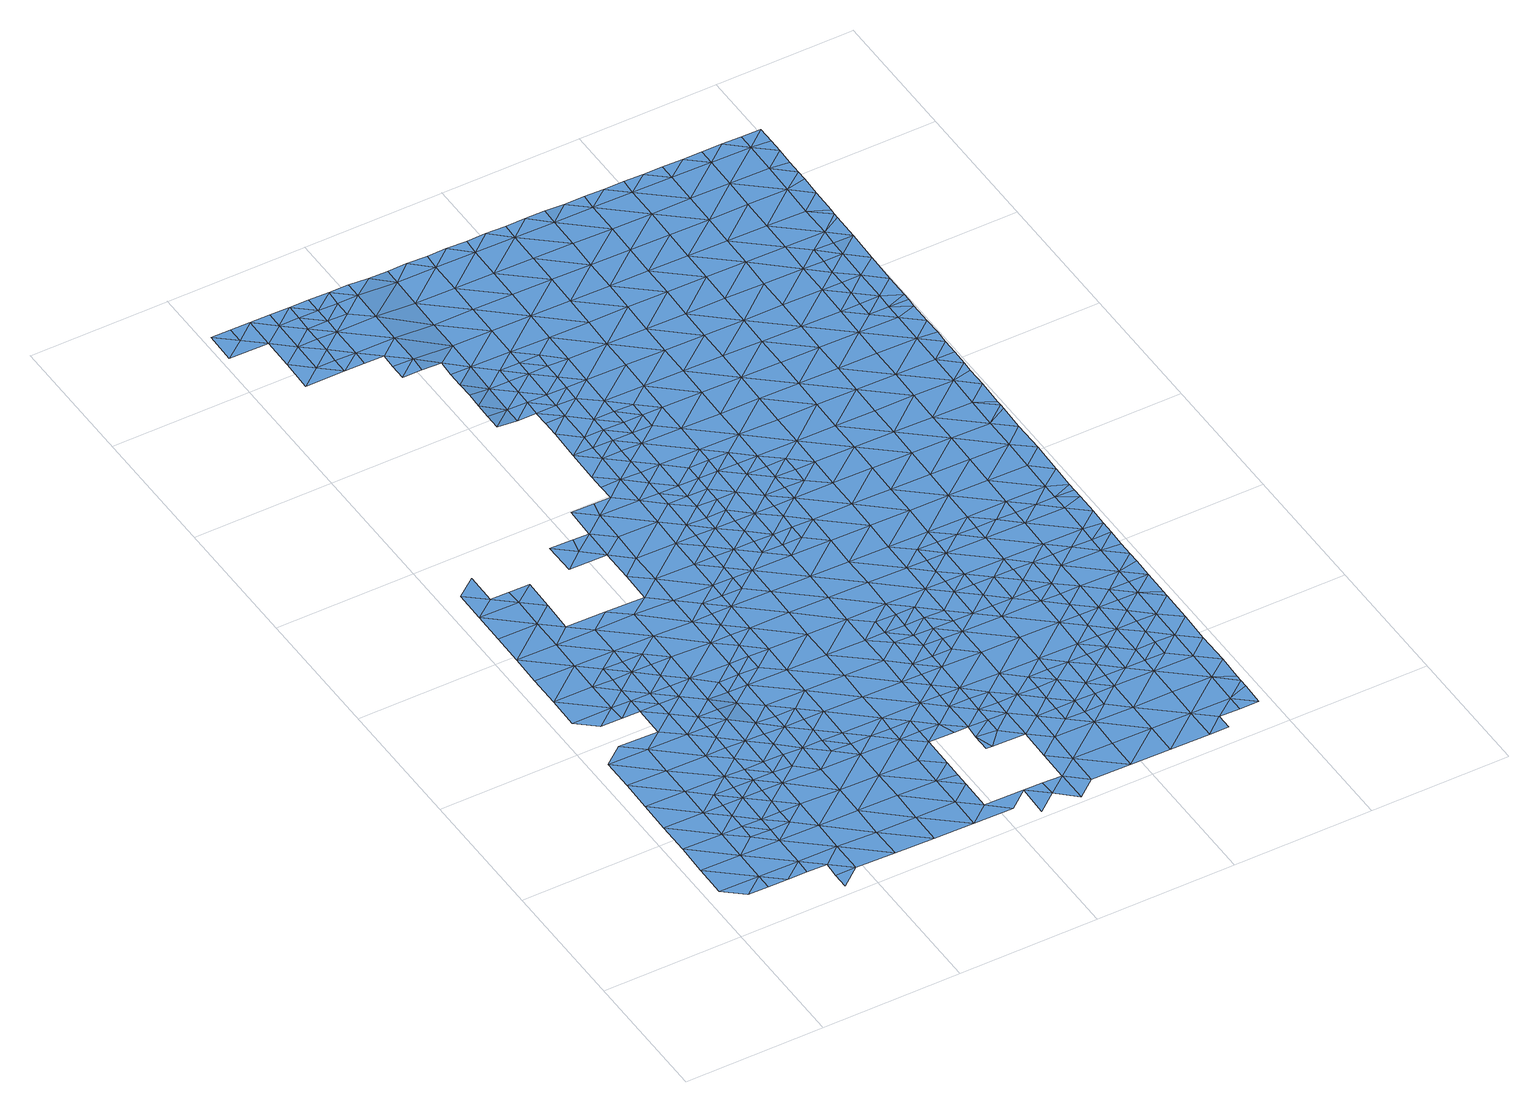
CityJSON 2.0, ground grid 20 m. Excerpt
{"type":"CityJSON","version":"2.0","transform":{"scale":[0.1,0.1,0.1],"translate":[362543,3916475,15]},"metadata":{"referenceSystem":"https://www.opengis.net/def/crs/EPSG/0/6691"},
"CityObjects":{
"waterbody1":{"type":"WaterBody","attributes":{"name":"9","class":"1140","function":"1","WaterBodyRiverFloodingRiskAttribute.description":"5","WaterBodyRiverFloodingRiskAttribute.rankOrg":"1","WaterBodyRiverFloodingRiskAttribute.adminType":"2","WaterBodyRiverFloodingRiskAttribute.scale":"L1"},"geometry":[{"type":"MultiSurface","lod":"1","boundaries":[[[0,1,2]],[[1,3,2]],[[4,2,3]],[[2,5,0]],[[6,0,5]],[[4,7,2]],[[8,6,9]],[[6,5,9]],[[9,10,8]],[[11,8,10]],[[12,13,11]],[[2,14,5]],[[2,7,14]],[[9,5,15]],[[12,11,10]],[[12,16,13]],[[17,18,9]],[[7,19,14]],[[20,13,16]],[[9,15,17]],[[10,9,18]],[[15,5,21]],[[5,14,21]],[[22,23,10]],[[19,24,14]],[[10,18,22]],[[12,10,23]],[[25,15,21]],[[26,20,27]],[[20,16,27]],[[12,28,16]],[[29,14,24]],[[30,25,21]],[[31,32,33]],[[24,31,33]],[[21,14,29]],[[34,26,27]],[[12,23,28]],[[35,36,37]],[[36,38,37]],[[39,28,23]],[[29,24,33]],[[35,40,41]],[[27,16,42]],[[43,21,29]],[[38,44,37]],[[42,16,28]],[[30,21,43]],[[45,35,37]],[[46,29,33]],[[39,47,28]],[[48,41,40]],[[44,49,37]],[[50,27,42]],[[51,52,53]],[[35,45,40]],[[34,27,50]],[[51,30,43]],[[53,30,51]],[[54,42,28]],[[40,55,48]],[[56,45,37]],[[57,54,28]],[[58,43,29]],[[49,56,37]],[[49,44,59]],[[52,60,61]],[[28,47,57]],[[62,59,34]],[[63,64,65]],[[46,58,29]],[[61,60,47]],[[60,52,51]],[[54,66,42]],[[67,50,42]],[[65,48,63]],[[68,40,45]],[[66,67,42]],[[34,50,62]],[[69,68,45]],[[69,45,56]],[[43,70,51]],[[71,47,60]],[[48,55,63]],[[72,64,73]],[[74,59,62]],[[75,62,50]],[[76,70,43]],[[77,75,50]],[[77,50,67]],[[76,43,58]],[[78,55,40]],[[51,70,60]],[[79,74,62]],[[73,64,80]],[[78,40,68]],[[72,73,81]],[[64,63,80]],[[71,60,82]],[[46,83,58]],[[55,84,63]],[[79,62,75]],[[85,73,80]],[[86,76,58]],[[84,87,63]],[[78,68,88]],[[63,87,80]],[[55,89,84]],[[82,60,90]],[[83,86,58]],[[89,55,78]],[[60,70,90]],[[91,85,80]],[[79,75,92]],[[92,75,93]],[[87,91,80]],[[88,94,78]],[[86,95,76]],[[96,97,98]],[[99,100,101]],[[100,82,90]],[[99,82,100]],[[96,79,92]],[[98,79,96]],[[93,102,92]],[[103,89,78]],[[104,90,70]],[[105,84,89]],[[100,106,101]],[[70,76,107]],[[108,94,109]],[[110,106,111]],[[112,100,90]],[[110,101,106]],[[103,78,94]],[[102,113,92]],[[108,97,96]],[[109,97,108]],[[113,114,92]],[[92,114,96]],[[76,95,107]],[[104,112,90]],[[115,111,106]],[[116,105,89]],[[112,117,100]],[[103,116,89]],[[103,94,108]],[[86,83,118]],[[117,119,100]],[[104,70,107]],[[114,120,96]],[[106,100,119]],[[96,121,108]],[[119,122,106]],[[95,86,123]],[[122,124,106]],[[115,106,124]],[[95,125,107]],[[86,118,123]],[[108,121,103]],[[126,112,104]],[[127,120,114]],[[116,128,105]],[[129,104,107]],[[96,120,121]],[[95,123,125]],[[103,130,116]],[[131,123,118]],[[104,132,126]],[[127,133,120]],[[107,125,134]],[[135,125,123]],[[103,121,130]],[[136,137,138]],[[129,107,134]],[[104,129,132]],[[133,139,120]],[[120,139,121]],[[127,140,133]],[[141,137,136]],[[131,118,142]],[[116,143,128]],[[123,131,135]],[[135,144,125]],[[116,130,143]],[[144,145,125]],[[125,145,134]],[[146,138,137]],[[147,148,121]],[[121,148,130]],[[121,139,147]],[[149,150,128]],[[151,132,129]],[[152,146,137]],[[153,134,145]],[[154,155,130]],[[128,143,149]],[[129,134,153]],[[130,148,154]],[[143,130,155]],[[131,142,156]],[[149,157,150]],[[137,141,152]],[[158,159,129]],[[141,150,157]],[[129,153,158]],[[151,129,159]],[[152,141,160]],[[141,157,160]],[[149,143,161]],[[143,155,161]],[[162,157,149]],[[156,163,164]],[[152,165,166]],[[161,155,167]],[[152,160,165]],[[168,156,164]],[[169,149,161]],[[170,160,157]],[[166,165,171]],[[162,149,169]],[[172,168,164]],[[167,173,161]],[[174,175,176]],[[177,169,161]],[[178,171,165]],[[173,167,179]],[[173,177,161]],[[164,180,172]],[[170,157,162]],[[165,160,170]],[[175,174,181]],[[182,162,169]],[[183,175,184]],[[185,181,174]],[[186,182,169]],[[186,169,177]],[[184,175,181]],[[172,180,187]],[[178,165,188]],[[165,170,188]],[[189,170,162]],[[190,191,172]],[[192,189,162]],[[192,162,182]],[[193,194,195]],[[196,184,181]],[[178,197,198]],[[199,194,200]],[[199,195,194]],[[172,187,190]],[[198,197,201]],[[196,181,185]],[[190,202,191]],[[178,188,197]],[[194,203,200]],[[191,202,185]],[[204,170,189]],[[205,206,201]],[[188,170,204]],[[207,200,203]],[[208,190,187]],[[209,207,203]],[[193,210,194]],[[205,201,197]],[[211,196,185]],[[212,213,188]],[[212,188,204]],[[214,209,203]],[[211,185,202]],[[197,188,213]],[[215,206,205]],[[216,205,197]],[[204,189,217]],[[210,218,194]],[[217,189,219]],[[211,220,196]],[[221,216,197]],[[222,203,194]],[[208,223,190]],[[221,197,213]],[[224,220,210]],[[224,196,220]],[[203,225,214]],[[226,204,217]],[[211,202,227]],[[220,218,210]],[[228,229,205]],[[202,190,230]],[[228,205,216]],[[222,225,203]],[[219,231,217]],[[215,205,229]],[[232,231,219]],[[233,234,211]],[[211,234,220]],[[230,190,223]],[[217,235,226]],[[222,194,218]],[[211,227,233]],[[231,235,217]],[[227,202,230]],[[236,237,220]],[[220,234,236]],[[218,220,237]],[[222,238,225]],[[239,227,230]],[[238,240,241]],[[241,225,238]],[[242,243,208]],[[223,208,243]],[[218,244,222]],[[245,240,238]],[[230,223,243]],[[246,244,218]],[[239,230,247]],[[218,237,246]],[[222,244,238]],[[238,248,245]],[[246,237,249]],[[250,230,243]],[[247,230,250]],[[251,248,238]],[[249,252,246]],[[253,243,242]],[[254,255,256]],[[255,247,250]],[[238,244,251]],[[254,247,255]],[[257,253,242]],[[253,250,243]],[[258,256,255]],[[259,246,252]],[[260,248,251]],[[261,255,250]],[[262,259,252]],[[244,246,263]],[[263,246,259]],[[251,244,263]],[[258,255,264]],[[265,250,253]],[[260,251,266]],[[267,268,257]],[[257,268,253]],[[261,250,265]],[[262,269,259]],[[251,270,266]],[[270,251,263]],[[264,255,261]],[[269,271,259]],[[272,263,259]],[[271,272,259]],[[268,273,253]],[[253,274,265]],[[275,264,261]],[[276,266,270]],[[277,270,263]],[[273,274,253]],[[278,277,263]],[[274,261,265]],[[278,263,272]],[[279,273,268]],[[280,275,261]],[[281,276,270]],[[282,281,270]],[[282,270,277]],[[283,280,261]],[[274,283,261]],[[279,284,273]],[[285,273,284]],[[274,273,286]],[[283,287,280]],[[286,273,285]],[[286,288,274]],[[289,283,274]],[[290,280,287]],[[288,289,274]],[[291,290,287]],[[292,293,294]],[[292,291,293]],[[289,295,283]],[[283,295,287]],[[291,287,293]],[[293,296,294]],[[297,296,298]],[[299,293,287]],[[297,294,296]],[[295,299,287]],[[300,298,296]],[[301,296,293]],[[301,293,299]],[[296,301,302]],[[300,296,303]],[[296,302,303]]]}]},
"waterbody2":{"type":"WaterBody","attributes":{"name":"9","class":"1140","function":"1","WaterBodyRiverFloodingRiskAttribute.description":"5","WaterBodyRiverFloodingRiskAttribute.rankOrg":"2","WaterBodyRiverFloodingRiskAttribute.adminType":"2","WaterBodyRiverFloodingRiskAttribute.scale":"L1"},"geometry":[{"type":"MultiSurface","lod":"1","boundaries":[[[39,23,304]],[[17,15,25]],[[17,25,305]],[[18,17,305]],[[61,304,52]],[[18,305,304]],[[22,18,304]],[[61,47,304]],[[39,304,47]],[[304,23,22]],[[52,304,305]],[[25,30,305]],[[53,305,30]],[[53,52,305]]]}]},
"waterbody3":{"type":"WaterBody","attributes":{"name":"9","class":"1140","function":"1","WaterBodyRiverFloodingRiskAttribute.description":"5","WaterBodyRiverFloodingRiskAttribute.rankOrg":"2","WaterBodyRiverFloodingRiskAttribute.adminType":"2","WaterBodyRiverFloodingRiskAttribute.scale":"L1"},"geometry":[{"type":"MultiSurface","lod":"1","boundaries":[[[47,71,57]],[[306,54,57]],[[57,71,306]],[[306,307,54]],[[307,67,66]],[[66,54,307]],[[71,99,306]],[[308,67,307]],[[77,67,308]],[[99,101,306]],[[306,101,307]],[[75,77,308]],[[71,82,99]],[[93,75,308]],[[101,110,307]],[[110,111,307]],[[307,111,308]],[[308,102,93]],[[111,102,308]],[[309,102,111]],[[111,115,309]],[[309,310,102]],[[113,102,310]],[[113,127,114]],[[126,117,112]],[[115,124,309]],[[127,113,310]],[[119,117,311]],[[117,126,311]],[[311,312,119]],[[122,119,312]],[[124,122,312]],[[126,132,311]],[[310,309,313]],[[309,124,313]],[[127,310,140]],[[124,312,313]],[[310,314,140]],[[132,315,311]],[[311,315,312]],[[310,313,314]],[[316,313,312]],[[315,316,312]],[[133,317,139]],[[133,140,317]],[[140,314,317]],[[132,151,315]],[[318,314,313]],[[316,318,313]],[[147,319,148]],[[147,139,319]],[[151,159,315]],[[139,317,319]],[[320,317,314]],[[154,148,321]],[[148,319,321]],[[155,154,321]],[[322,320,314]],[[320,319,317]],[[315,323,316]],[[322,314,318]],[[324,325,153]],[[323,315,159]],[[158,153,325]],[[167,155,321]],[[159,158,325]],[[326,321,319]],[[316,327,318]],[[323,159,325]],[[179,167,321]],[[328,329,330]],[[330,331,328]],[[318,332,322]],[[326,319,320]],[[325,324,183]],[[328,331,333]],[[316,323,327]],[[195,323,325]],[[334,335,336]],[[336,329,334]],[[325,183,195]],[[337,321,326]],[[329,328,334]],[[318,327,332]],[[179,321,337]],[[332,338,322]],[[322,339,320]],[[333,340,328]],[[195,199,323]],[[199,200,323]],[[323,200,327]],[[341,195,183]],[[342,335,334]],[[184,341,183]],[[320,339,326]],[[343,177,173]],[[344,334,328]],[[200,207,327]],[[340,344,328]],[[343,179,337]],[[173,179,343]],[[207,209,327]],[[327,209,332]],[[345,346,347]],[[348,346,340]],[[348,347,346]],[[322,338,339]],[[326,349,337]],[[193,195,341]],[[350,182,186]],[[339,349,326]],[[342,334,351]],[[209,352,332]],[[350,177,343]],[[346,344,340]],[[353,354,355]],[[186,177,350]],[[332,352,338]],[[184,196,341]],[[356,351,334]],[[357,355,354]],[[358,357,354]],[[337,359,343]],[[345,360,346]],[[341,210,193]],[[349,359,337]],[[352,361,338]],[[224,210,341]],[[362,182,350]],[[192,182,362]],[[363,364,365]],[[224,341,196]],[[361,366,338]],[[338,366,339]],[[343,367,350]],[[363,358,354]],[[334,344,356]],[[365,358,363]],[[189,192,362]],[[209,368,352]],[[353,369,354]],[[359,370,343]],[[219,189,362]],[[351,371,372]],[[367,373,350]],[[374,362,350]],[[356,371,351]],[[368,209,214]],[[371,375,372]],[[376,377,360]],[[373,374,350]],[[377,364,363]],[[376,364,377]],[[378,206,379]],[[343,370,367]],[[366,380,339]],[[369,353,381]],[[339,380,349]],[[354,382,363]],[[206,215,379]],[[383,352,368]],[[344,346,384]],[[385,356,344]],[[212,204,226]],[[346,360,384]],[[374,386,362]],[[362,232,219]],[[354,369,382]],[[387,378,379]],[[388,378,387]],[[384,385,344]],[[386,232,362]],[[214,241,368]],[[389,375,371]],[[213,212,390]],[[381,388,387]],[[391,392,363]],[[349,393,359]],[[225,241,214]],[[363,392,377]],[[360,377,384]],[[212,226,390]],[[215,394,379]],[[240,383,368]],[[363,382,391]],[[395,367,370]],[[396,216,221]],[[241,240,368]],[[397,381,387]],[[396,213,390]],[[221,213,396]],[[366,398,380]],[[385,399,356]],[[356,400,371]],[[394,215,229]],[[371,401,389]],[[226,402,390]],[[349,380,393]],[[392,403,377]],[[387,379,404]],[[235,402,226]],[[404,379,394]],[[405,384,377]],[[370,406,395]],[[407,216,396]],[[228,216,407]],[[398,408,380]],[[402,409,390]],[[390,409,396]],[[229,228,407]],[[233,410,234]],[[233,227,410]],[[405,385,384]],[[397,387,411]],[[359,393,412]],[[371,400,401]],[[370,359,413]],[[387,404,411]],[[414,229,407]],[[356,399,400]],[[227,239,410]],[[240,245,415]],[[370,413,406]],[[408,416,380]],[[380,416,393]],[[359,412,413]],[[409,417,396]],[[392,418,403]],[[405,377,403]],[[236,234,419]],[[415,420,408]],[[396,417,407]],[[234,410,419]],[[237,236,419]],[[404,421,411]],[[422,414,407]],[[239,254,410]],[[420,415,245]],[[423,401,400]],[[421,404,424]],[[420,416,408]],[[393,425,412]],[[249,237,419]],[[418,426,403]],[[399,385,427]],[[428,417,409]],[[429,430,431]],[[254,239,247]],[[254,256,410]],[[429,406,430]],[[417,432,407]],[[245,248,420]],[[406,413,430]],[[385,405,427]],[[433,411,434]],[[435,423,400]],[[419,410,256]],[[411,421,434]],[[436,433,434]],[[424,437,421]],[[252,249,419]],[[430,438,431]],[[393,416,425]],[[422,407,432]],[[439,438,440]],[[248,441,420]],[[439,431,438]],[[403,442,405]],[[399,427,443]],[[444,436,445]],[[400,399,446]],[[419,256,252]],[[416,420,441]],[[428,447,417]],[[436,434,445]],[[426,444,445]],[[413,448,430]],[[449,442,403]],[[446,399,443]],[[412,425,450]],[[403,426,449]],[[413,412,448]],[[451,434,421]],[[441,452,416]],[[453,425,416]],[[454,440,438]],[[405,442,427]],[[455,421,437]],[[452,453,416]],[[456,422,432]],[[457,422,456]],[[435,400,446]],[[458,252,256]],[[437,457,456]],[[426,445,449]],[[412,450,448]],[[260,459,248]],[[455,451,421]],[[430,460,438]],[[417,461,432]],[[462,445,434]],[[453,463,425]],[[441,248,459]],[[464,465,447]],[[438,466,454]],[[256,258,458]],[[464,467,465]],[[463,468,425]],[[425,468,450]],[[455,437,456]],[[469,435,446]],[[467,470,465]],[[262,252,458]],[[417,447,461]],[[462,449,445]],[[471,441,459]],[[443,427,472]],[[473,456,432]],[[430,448,460]],[[461,474,432]],[[258,264,458]],[[260,266,459]],[[427,442,472]],[[443,475,446]],[[447,465,461]],[[438,476,466]],[[468,477,450]],[[446,478,469]],[[470,479,465]],[[462,434,451]],[[480,471,459]],[[458,269,262]],[[456,473,455]],[[450,481,448]],[[438,460,476]],[[449,482,442]],[[483,443,472]],[[462,482,449]],[[458,264,269]],[[479,484,465]],[[459,266,480]],[[448,481,460]],[[485,477,468]],[[465,484,461]],[[432,474,473]],[[486,479,487]],[[488,451,455]],[[443,483,475]],[[487,466,486]],[[478,446,475]],[[466,476,486]],[[264,489,269]],[[450,477,481]],[[266,490,480]],[[486,484,479]],[[491,455,473]],[[481,492,460]],[[460,493,476]],[[489,264,275]],[[484,494,461]],[[472,495,483]],[[461,496,474]],[[266,276,490]],[[442,482,497]],[[472,442,495]],[[485,498,477]],[[499,478,475]],[[500,272,271]],[[462,451,488]],[[501,480,490]],[[495,442,497]],[[271,269,500]],[[502,473,474]],[[455,491,488]],[[476,503,486]],[[269,489,500]],[[504,475,483]],[[488,505,462]],[[462,506,482]],[[276,281,490]],[[275,290,489]],[[507,499,475]],[[498,508,477]],[[280,290,275]],[[509,277,278]],[[460,492,493]],[[505,506,462]],[[486,503,484]],[[509,272,500]],[[461,494,496]],[[278,272,509]],[[473,502,491]],[[490,510,501]],[[482,506,497]],[[290,291,489]],[[511,483,495]],[[504,507,475]],[[510,490,281]],[[500,489,291]],[[481,512,492]],[[476,493,503]],[[504,483,511]],[[513,277,509]],[[474,496,502]],[[282,277,513]],[[481,477,512]],[[514,488,491]],[[503,515,484]],[[516,495,497]],[[484,517,494]],[[292,294,500]],[[500,294,509]],[[281,282,513]],[[500,291,292]],[[498,518,508]],[[477,508,512]],[[519,516,497]],[[494,517,496]],[[294,297,509]],[[520,281,513]],[[521,491,502]],[[510,281,520]],[[297,298,509]],[[509,298,513]],[[497,506,519]],[[518,522,508]],[[523,507,504]],[[505,488,514]],[[493,524,503]],[[525,510,520]],[[484,515,517]],[[511,495,516]],[[496,526,502]],[[491,521,514]],[[492,512,527]],[[493,492,524]],[[517,526,496]],[[514,528,505]],[[505,529,506]],[[516,530,511]],[[298,531,513]],[[532,523,504]],[[492,527,524]],[[528,529,505]],[[503,533,515]],[[504,511,530]],[[506,529,519]],[[526,534,502]],[[502,535,521]],[[536,532,504]],[[520,513,531]],[[530,536,504]],[[512,508,537]],[[525,520,538]],[[508,522,537]],[[539,527,512]],[[503,524,533]],[[540,516,519]],[[521,541,514]],[[537,522,542]],[[298,300,531]],[[520,543,538]],[[544,512,537]],[[535,541,521]],[[541,528,514]],[[545,524,527]],[[520,531,543]],[[517,546,526]],[[502,534,535]],[[515,533,547]],[[517,515,546]],[[300,303,531]],[[519,529,548]],[[542,549,537]],[[550,532,536]],[[539,512,544]],[[551,538,543]],[[515,547,546]],[[552,536,530]],[[519,548,540]],[[531,553,543]],[[541,554,528]],[[528,555,529]],[[530,516,552]],[[556,544,537]],[[531,303,557]],[[545,527,539]],[[533,524,545]],[[536,558,550]],[[554,555,528]],[[559,547,533]],[[560,551,543]],[[531,557,553]],[[556,537,549]],[[534,561,535]],[[529,555,548]],[[516,540,552]],[[526,546,562]],[[534,526,561]],[[563,543,553]],[[560,543,563]],[[564,533,545]],[[526,562,561]],[[536,565,558]],[[535,566,541]],[[565,536,552]],[[549,567,556]],[[568,569,544]],[[569,545,539]],[[559,533,564]],[[546,547,559]],[[544,556,568]],[[539,544,569]],[[535,561,566]],[[566,570,541]],[[541,571,554]],[[548,555,572]],[[540,548,573]],[[574,558,565]],[[567,575,556]],[[576,564,545]],[[562,546,577]],[[578,575,567]],[[573,548,572]],[[577,546,559]],[[577,579,562]],[[552,580,565]],[[562,581,561]],[[575,582,556]],[[552,540,580]],[[581,566,561]],[[568,556,582]],[[541,570,571]],[[545,569,576]],[[574,565,583]],[[540,573,580]],[[555,554,584]],[[568,585,569]],[[586,587,564]],[[587,577,559]],[[581,562,579]],[[572,555,584]],[[568,582,585]],[[554,571,584]],[[564,576,586]],[[559,564,587]],[[588,573,572]],[[589,565,580]],[[585,590,569]],[[583,565,589]],[[591,592,566]],[[576,569,590]],[[588,580,573]],[[593,579,577]],[[594,572,584]],[[566,581,591]],[[570,566,592]],[[590,595,576]],[[596,583,589]],[[595,597,576]],[[598,593,577]],[[592,599,570]],[[586,576,597]],[[572,594,588]],[[577,587,598]],[[580,600,589]],[[571,570,599]],[[601,602,586]],[[601,586,597]],[[581,579,593]],[[584,571,599]],[[603,594,584]],[[587,586,602]],[[591,581,604]],[[596,589,605]],[[602,606,587]],[[580,588,600]],[[606,607,587]],[[608,609,591]],[[591,604,608]],[[598,587,607]],[[610,581,593]],[[592,591,609]],[[603,584,599]],[[604,581,610]],[[611,589,600]],[[612,593,598]],[[605,589,611]],[[603,613,594]],[[614,598,607]],[[615,616,592]],[[592,609,615]],[[599,592,616]],[[598,614,612]],[[617,604,610]],[[612,618,593]],[[588,594,619]],[[588,620,600]],[[616,621,599]],[[622,605,611]],[[621,623,599]],[[599,623,603]],[[619,594,613]],[[610,593,624]],[[593,618,624]],[[610,625,617]],[[600,626,611]],[[625,610,624]],[[625,627,617]],[[623,628,603]],[[622,611,629]],[[588,619,620]],[[613,603,628]],[[600,620,626]],[[629,611,626]],[[623,630,628]],[[631,613,628]],[[619,613,632]],[[633,629,626]],[[630,634,628]],[[620,619,632]],[[613,631,632]],[[635,633,626]],[[628,636,631]],[[637,636,628]],[[637,628,634]],[[638,620,632]],[[639,635,626]],[[626,620,639]],[[640,641,631]],[[631,641,632]],[[640,631,636]],[[639,620,638]],[[642,638,632]],[[641,643,632]],[[643,642,632]],[[644,635,639]],[[645,639,638]],[[646,638,642]],[[645,638,646]],[[647,644,639]],[[648,639,645]],[[647,639,648]]]}]},
"waterbody4":{"type":"WaterBody","attributes":{"name":"9","class":"1140","function":"1","WaterBodyRiverFloodingRiskAttribute.description":"5","WaterBodyRiverFloodingRiskAttribute.rankOrg":"2","WaterBodyRiverFloodingRiskAttribute.adminType":"2","WaterBodyRiverFloodingRiskAttribute.scale":"L1"},"geometry":[{"type":"MultiSurface","lod":"1","boundaries":[[[74,79,649]],[[97,650,649]],[[650,68,69]],[[88,68,650]],[[94,88,650]],[[94,650,109]],[[98,649,79]],[[97,649,98]],[[109,650,97]],[[69,56,650]],[[650,56,649]],[[649,56,49]],[[49,74,649]],[[74,49,59]]]}]},
"waterbody5":{"type":"WaterBody","attributes":{"name":"9","class":"1140","function":"1","WaterBodyRiverFloodingRiskAttribute.description":"5","WaterBodyRiverFloodingRiskAttribute.rankOrg":"1","WaterBodyRiverFloodingRiskAttribute.adminType":"2","WaterBodyRiverFloodingRiskAttribute.scale":"L1"},"geometry":[{"type":"MultiSurface","lod":"1","boundaries":[[[651,652,653]],[[654,655,652]],[[655,335,656]],[[336,335,657]],[[658,651,659]],[[658,654,651]],[[660,657,654]],[[655,654,657]],[[661,660,662]],[[331,661,662]],[[335,655,657]],[[653,659,651]],[[660,661,657]],[[331,330,661]],[[654,652,651]],[[663,652,655]],[[656,664,655]],[[655,664,663]],[[657,329,336]],[[329,657,661]],[[329,661,330]]]}]},
"waterbody6":{"type":"WaterBody","attributes":{"name":"9","class":"1140","function":"1","WaterBodyRiverFloodingRiskAttribute.description":"5","WaterBodyRiverFloodingRiskAttribute.rankOrg":"3","WaterBodyRiverFloodingRiskAttribute.adminType":"2","WaterBodyRiverFloodingRiskAttribute.scale":"L1"},"geometry":[{"type":"MultiSurface","lod":"1","boundaries":[[[665,375,666]],[[666,664,665]],[[372,375,665]],[[664,656,665]],[[342,656,335]],[[342,372,665]],[[342,351,372]],[[342,665,656]]]}]},
"waterbody7":{"type":"WaterBody","attributes":{"name":"9","class":"1140","function":"1","WaterBodyRiverFloodingRiskAttribute.description":"5","WaterBodyRiverFloodingRiskAttribute.rankOrg":"1","WaterBodyRiverFloodingRiskAttribute.adminType":"2","WaterBodyRiverFloodingRiskAttribute.scale":"L1"},"geometry":[{"type":"MultiSurface","lod":"1","boundaries":[[[415,383,240]],[[361,398,366]],[[398,361,667]],[[415,408,667]],[[383,415,667]],[[667,408,398]],[[361,383,667]],[[352,383,361]]]}]},
"waterbody8":{"type":"WaterBody","attributes":{"name":"9","class":"1140","function":"1","WaterBodyRiverFloodingRiskAttribute.description":"5","WaterBodyRiverFloodingRiskAttribute.rankOrg":"3","WaterBodyRiverFloodingRiskAttribute.adminType":"2","WaterBodyRiverFloodingRiskAttribute.scale":"L1"},"geometry":[{"type":"MultiSurface","lod":"1","boundaries":[[[397,433,668]],[[391,382,669]],[[391,669,392]],[[668,433,436]],[[418,392,669]],[[369,397,668]],[[382,668,669]],[[436,669,668]],[[444,669,436]],[[369,668,382]],[[669,444,418]],[[418,444,426]],[[397,411,433]],[[369,381,397]]]}]},
"waterbody9":{"type":"WaterBody","attributes":{"name":"9","class":"1140","function":"1","WaterBodyRiverFloodingRiskAttribute.description":"5","WaterBodyRiverFloodingRiskAttribute.rankOrg":"3","WaterBodyRiverFloodingRiskAttribute.adminType":"2","WaterBodyRiverFloodingRiskAttribute.scale":"L1"},"geometry":[{"type":"MultiSurface","lod":"1","boundaries":[[[394,229,414]],[[394,414,670]],[[404,394,670]],[[424,404,670]],[[414,457,670]],[[424,670,457]],[[437,424,457]],[[457,414,422]]]}]},
"waterbody10":{"type":"WaterBody","attributes":{"name":"9","class":"1140","function":"1","WaterBodyRiverFloodingRiskAttribute.description":"5","WaterBodyRiverFloodingRiskAttribute.rankOrg":"3","WaterBodyRiverFloodingRiskAttribute.adminType":"2","WaterBodyRiverFloodingRiskAttribute.scale":"L1"},"geometry":[{"type":"MultiSurface","lod":"1","boundaries":[[[671,235,231]],[[672,447,428]],[[464,447,672]],[[672,467,464]],[[671,467,672]],[[402,428,409]],[[428,402,672]],[[429,431,673]],[[674,232,386]],[[431,439,674]],[[454,466,675]],[[675,466,487]],[[440,467,671]],[[487,479,675]],[[671,672,235]],[[673,374,373]],[[402,235,672]],[[231,232,671]],[[674,671,232]],[[674,440,671]],[[439,440,674]],[[440,675,467]],[[470,467,675]],[[479,470,675]],[[386,374,674]],[[395,406,429]],[[395,429,673]],[[395,673,367]],[[373,367,673]],[[673,431,674]],[[673,674,374]],[[440,454,675]]]}]},
"waterbody11":{"type":"WaterBody","attributes":{"name":"9","class":"1140","function":"1","WaterBodyRiverFloodingRiskAttribute.description":"5","WaterBodyRiverFloodingRiskAttribute.rankOrg":"3","WaterBodyRiverFloodingRiskAttribute.adminType":"2","WaterBodyRiverFloodingRiskAttribute.scale":"L1"},"geometry":[{"type":"MultiSurface","lod":"1","boundaries":[[[676,677,678]],[[538,551,677]],[[551,679,677]],[[680,677,679]],[[677,680,678]],[[680,681,678]],[[578,567,681]],[[682,498,485]],[[682,683,498]],[[682,684,683]],[[685,684,682]],[[684,685,480]],[[471,480,685]],[[686,538,677]],[[501,510,684]],[[510,686,684]],[[686,510,525]],[[525,538,686]],[[677,676,686]],[[676,683,686]],[[522,683,676]],[[518,683,522]],[[549,542,676]],[[676,678,549]],[[567,549,678]],[[542,522,676]],[[471,685,441]],[[480,501,684]],[[685,682,453]],[[683,684,686]],[[518,498,683]],[[485,468,682]],[[681,567,678]],[[452,441,685]],[[685,453,452]],[[682,468,463]],[[463,453,682]],[[679,551,560]]]}]},
"waterbody12":{"type":"WaterBody","attributes":{"name":"9","class":"1140","function":"1","WaterBodyRiverFloodingRiskAttribute.description":"5","WaterBodyRiverFloodingRiskAttribute.rankOrg":"1","WaterBodyRiverFloodingRiskAttribute.adminType":"2","WaterBodyRiverFloodingRiskAttribute.scale":"L1"},"geometry":[{"type":"MultiSurface","lod":"1","boundaries":[[[687,604,617]],[[688,689,616]],[[616,615,688]],[[621,616,689]],[[621,689,623]],[[615,609,688]],[[608,604,687]],[[609,608,687]],[[609,687,688]],[[630,623,689]],[[634,630,689]],[[690,689,688]],[[688,691,690]],[[687,692,691]],[[617,627,692]],[[617,692,687]],[[691,688,687]],[[634,689,690]]]}]}
},
"vertices":[
[20,131,8],[19,85,8],[76,84,8],[47,61,8],[76,61,8],[77,130,8],[21,177,8],[104,60,8],[21,223,8],[77,176,8],[78,223,8],[22,270,8],[79,269,8],[23,316,8],[133,83,8],[105,153,8],[79,315,8],[106,176,8],[106,199,8],[132,60,8],[23,362,8],[133,129,8],[106,222,8],[107,245,8],[161,59,8],[134,152,8],[52,385,8],[80,361,8],[136,268,8],[189,82,8],[162,152,8],[160,36,8],[160,13,8],[189,36,8],[109,384,7],[26,501,6],[25,454,6],[82,454,6],[53,431,6],[135,245,8],[83,546,6],[26,547,6],[136,314,8],[190,128,8],[83,430,6],[82,500,6],[246,35,7],[164,244,8],[27,593,6],[110,453,6],[137,360,8],[191,175,8],[163,198,8],[162,175,8],[164,291,8],[84,592,6],[110,476,6],[164,267,8],[246,81,7],[110,430,6],[192,221,8],[163,221,8],[138,407,6],[84,638,6],[28,686,6],[28,639,6],[165,314,8],[165,337,8],[111,523,6],[111,499,6],[248,174,6],[192,244,8],[29,732,6],[57,708,6],[138,430,6],[166,383,7],[247,128,7],[165,360,8],[140,545,6],[166,429,6],[85,685,6],[58,754,6],[220,243,7],[302,34,7],[112,615,6],[84,708,6],[303,80,7],[113,661,6],[139,522,6],[140,591,6],[248,220,6],[114,707,6],[194,406,6],[194,383,7],[168,522,6],[304,127,7],[195,452,6],[167,475,6],[167,452,6],[221,267,7],[249,266,6],[221,290,7],[222,382,6],[197,544,6],[305,219,6],[169,614,6],[250,312,6],[304,173,6],[196,498,6],[167,499,6],[221,313,7],[222,336,7],[277,243,6],[223,405,5],[223,428,5],[250,335,6],[197,591,6],[277,266,6],[359,33,7],[278,289,6],[252,451,5],[253,497,5],[278,312,6],[360,80,7],[279,335,6],[360,126,7],[305,242,6],[252,428,5],[226,613,5],[362,218,6],[253,543,5],[388,56,7],[334,242,6],[280,451,5],[361,172,6],[389,102,7],[171,706,6],[199,729,6],[171,753,6],[281,474,5],[280,427,5],[227,706,5],[416,32,7],[254,590,5],[389,122,7],[389,148,7],[204,752,6],[281,497,5],[281,520,5],[255,636,5],[227,659,5],[362,241,6],[228,752,5],[390,195,6],[282,543,5],[282,566,5],[445,55,7],[255,682,5],[390,218,6],[391,241,6],[256,728,5],[311,589,5],[312,681,5],[444,9,7],[473,32,7],[257,775,5],[229,798,5],[310,566,5],[472,55,7],[311,635,5],[313,727,5],[262,798,5],[501,54,6],[339,588,5],[454,147,6],[446,173,6],[446,148,6],[340,611,5],[286,797,5],[339,565,5],[501,8,6],[475,170,6],[340,658,5],[447,194,6],[475,193,6],[503,147,5],[340,635,5],[529,31,5],[314,774,5],[341,704,5],[530,77,5],[502,100,5],[341,681,5],[476,240,6],[476,263,6],[447,240,6],[503,193,5],[314,820,5],[286,820,5],[448,263,6],[448,286,6],[286,843,5],[531,123,5],[477,309,6],[342,750,5],[315,866,5],[287,890,5],[448,309,6],[586,30,5],[449,332,6],[504,239,5],[532,169,5],[342,773,5],[342,796,5],[477,332,6],[315,889,5],[343,843,5],[370,727,5],[533,262,5],[369,703,5],[532,216,5],[343,819,5],[534,308,5],[587,76,5],[504,216,5],[506,332,5],[370,750,5],[560,146,5],[343,866,5],[344,889,5],[588,122,5],[398,726,5],[398,703,5],[560,169,5],[560,192,5],[398,749,5],[561,215,5],[561,238,5],[534,354,5],[588,145,5],[506,378,5],[506,355,5],[643,29,5],[644,75,5],[590,307,5],[535,377,5],[590,261,5],[616,145,5],[563,377,5],[589,238,5],[644,121,5],[591,353,5],[618,237,5],[700,74,5],[617,168,5],[645,168,5],[617,191,5],[700,28,5],[645,191,5],[646,260,5],[591,376,5],[702,167,5],[646,237,5],[647,306,5],[674,190,5],[701,121,5],[620,376,5],[728,28,5],[728,51,5],[675,237,5],[648,353,5],[675,260,5],[675,283,5],[757,73,5],[758,120,5],[702,190,5],[648,376,5],[676,329,5],[676,306,5],[757,50,5],[731,189,5],[677,375,5],[676,352,5],[759,166,5],[785,50,5],[786,84,5],[786,96,5],[759,212,5],[786,106,5],[787,142,5],[731,213,5],[731,236,5],[732,259,5],[760,258,5],[732,282,5],[787,189,5],[761,305,5],[732,305,5],[733,328,5],[788,235,5],[761,328,5],[789,281,5],[789,290,5],[789,327,5],
[135,222,8],[134,175,8],
[192,267,8],[193,313,8],[194,359,8],[250,359,6],[251,405,5],[306,265,6],[307,312,6],[307,358,6],[308,404,5],[363,264,6],[363,311,6],[309,450,5],[364,357,6],[309,496,5],[365,449,5],[310,543,5],[365,403,5],[419,264,6],[427,194,6],[419,217,6],[366,496,5],[420,310,6],[150,1192,9],[122,1216,9],[121,1193,9],[121,1170,9],[421,356,6],[149,1169,9],[150,1238,9],[122,1262,9],[122,1239,9],[367,542,5],[421,402,5],[422,448,5],[178,1169,9],[475,216,6],[151,1262,9],[368,588,5],[206,1191,9],[205,1122,9],[206,1145,9],[177,1122,9],[177,1146,9],[423,495,5],[368,634,5],[179,1261,9],[450,379,6],[260,982,5],[260,1006,5],[232,983,7],[207,1238,9],[232,1006,7],[232,1029,7],[424,541,5],[234,1122,7],[450,402,5],[369,680,5],[261,1052,5],[233,1075,7],[233,1052,7],[450,425,5],[396,611,5],[478,355,6],[289,1005,5],[424,587,5],[208,1284,9],[179,1284,9],[397,634,5],[397,657,5],[180,1307,9],[233,1098,7],[262,1098,6],[288,936,5],[316,912,5],[479,448,5],[288,982,5],[289,1028,5],[478,378,6],[263,1144,6],[263,1190,6],[397,680,5],[316,959,5],[288,959,5],[208,1307,9],[370,773,5],[289,1051,5],[290,1074,6],[480,494,5],[344,912,5],[425,610,5],[371,819,5],[317,982,5],[479,424,5],[264,1237,6],[265,1283,6],[237,1306,8],[399,772,5],[319,1097,6],[344,935,5],[319,1143,6],[453,610,5],[372,865,5],[507,424,5],[399,795,5],[588,169,5],[345,981,5],[480,540,5],[481,586,5],[372,888,5],[507,401,5],[536,447,5],[428,818,5],[318,1074,6],[589,215,5],[535,400,5],[373,958,5],[401,888,5],[265,1306,7],[373,935,5],[536,493,5],[347,1074,6],[320,1190,6],[428,795,5],[453,633,5],[482,632,5],[454,656,5],[429,864,5],[346,1004,5],[374,1004,5],[293,1306,7],[346,1027,5],[401,934,5],[483,679,5],[454,679,5],[454,702,5],[564,423,5],[376,1143,6],[321,1236,6],[346,1051,5],[375,1050,5],[321,1282,6],[456,795,5],[538,585,5],[375,1096,6],[537,539,5],[431,1003,5],[564,446,5],[564,469,5],[483,702,5],[430,957,5],[429,911,5],[401,911,5],[646,214,5],[592,400,5],[539,632,5],[485,817,5],[431,1049,5],[565,492,5],[456,771,5],[484,771,5],[511,701,5],[455,748,5],[565,516,5],[322,1305,7],[484,748,5],[592,423,5],[377,1189,6],[486,910,5],[485,863,5],[378,1281,6],[539,678,5],[594,538,5],[350,1305,7],[512,748,5],[621,422,5],[595,584,5],[432,1095,6],[377,1235,6],[541,770,5],[594,515,5],[540,724,5],[512,724,5],[487,1002,5],[703,213,5],[649,399,5],[487,956,5],[595,631,5],[596,677,5],[541,816,5],[434,1188,6],[542,863,5],[433,1142,6],[622,515,5],[379,1304,7],[703,259,5],[649,422,5],[543,909,5],[597,723,5],[435,1280,6],[488,1048,5],[489,1095,6],[407,1304,7],[651,537,5],[704,305,5],[677,421,5],[434,1234,6],[651,584,5],[705,352,5],[544,1001,5],[597,769,5],[490,1187,6],[598,816,5],[650,514,5],[490,1141,6],[705,398,5],[544,955,5],[679,514,5],[435,1303,7],[653,676,5],[706,421,5],[599,862,5],[652,630,5],[545,1047,5],[546,1094,6],[491,1233,6],[761,351,5],[464,1303,7],[654,722,5],[600,908,5],[600,954,5],[492,1279,6],[707,537,5],[734,421,5],[709,629,5],[547,1186,6],[601,1000,5],[707,513,5],[762,397,5],[708,583,5],[710,675,5],[655,815,5],[654,768,5],[546,1140,6],[736,513,5],[492,1303,7],[762,420,5],[548,1232,6],[790,373,5],[602,1047,5],[602,1093,6],[764,536,5],[790,357,5],[520,1302,6],[711,768,5],[791,420,5],[656,907,5],[656,861,5],[790,394,5],[710,721,5],[548,1279,6],[657,953,5],[764,513,5],[765,582,5],[766,628,5],[658,1000,5],[658,1046,5],[603,1139,6],[604,1185,6],[549,1302,6],[792,524,5],[766,674,5],[712,814,5],[792,512,5],[712,860,5],[605,1231,6],[713,906,5],[793,558,5],[577,1301,6],[659,1092,6],[794,605,5],[767,720,5],[768,767,5],[661,1184,6],[605,1278,6],[794,651,5],[714,952,5],[715,999,5],[769,859,5],[660,1138,6],[795,690,5],[606,1301,6],[795,697,5],[769,813,5],[715,1045,5],[661,1231,6],[795,705,5],[796,743,5],[716,1091,6],[742,929,5],[634,1300,6],[796,773,5],[797,789,5],[742,952,5],[743,975,5],[770,905,5],[662,1277,6],[797,836,5],[717,1137,6],[797,813,5],[743,998,5],[743,1021,5],[770,928,5],[798,856,5],[717,1184,6],[718,1230,6],[744,1044,5],[662,1300,6],[744,1068,6],[798,882,5],[798,914,5],[719,1276,6],[799,928,5],[773,1090,6],[691,1299,6],[772,1067,6],[773,1136,6],[774,1183,6],[719,1299,6],[801,1067,5],[748,1299,6],[801,1113,6],[801,1106,6],[775,1229,6],[776,1275,6],[802,1122,6],[802,1159,6],[803,1205,6],[803,1189,6],[776,1298,6],[804,1252,6],[803,1226,6],[804,1298,6],[804,1272,6],
[138,453,6],[139,499,6],
[38,1286,9],[66,1309,9],[38,1309,9],[66,1263,9],[94,1285,9],[123,1285,9],[94,1239,9],[9,1264,9],[10,1310,9],[65,1217,9],[93,1193,9],[64,1170,9],[95,1309,9],[123,1308,9],
[151,1285,9],[151,1308,9],
[478,401,5],
[317,1005,5],[318,1051,5],
[373,911,5],
[426,726,5],[427,772,5],[425,633,5],[426,679,5],[483,725,5],
[707,490,5],[763,443,5],[764,489,5],[791,440,5],[792,466,5],[792,498,5],[593,492,5],[650,491,5],[649,445,5],[593,446,5],[706,444,5],
[771,952,5],[771,998,5],[772,1044,5],[800,1020,5],[799,974,5],[799,939,5]
]}
